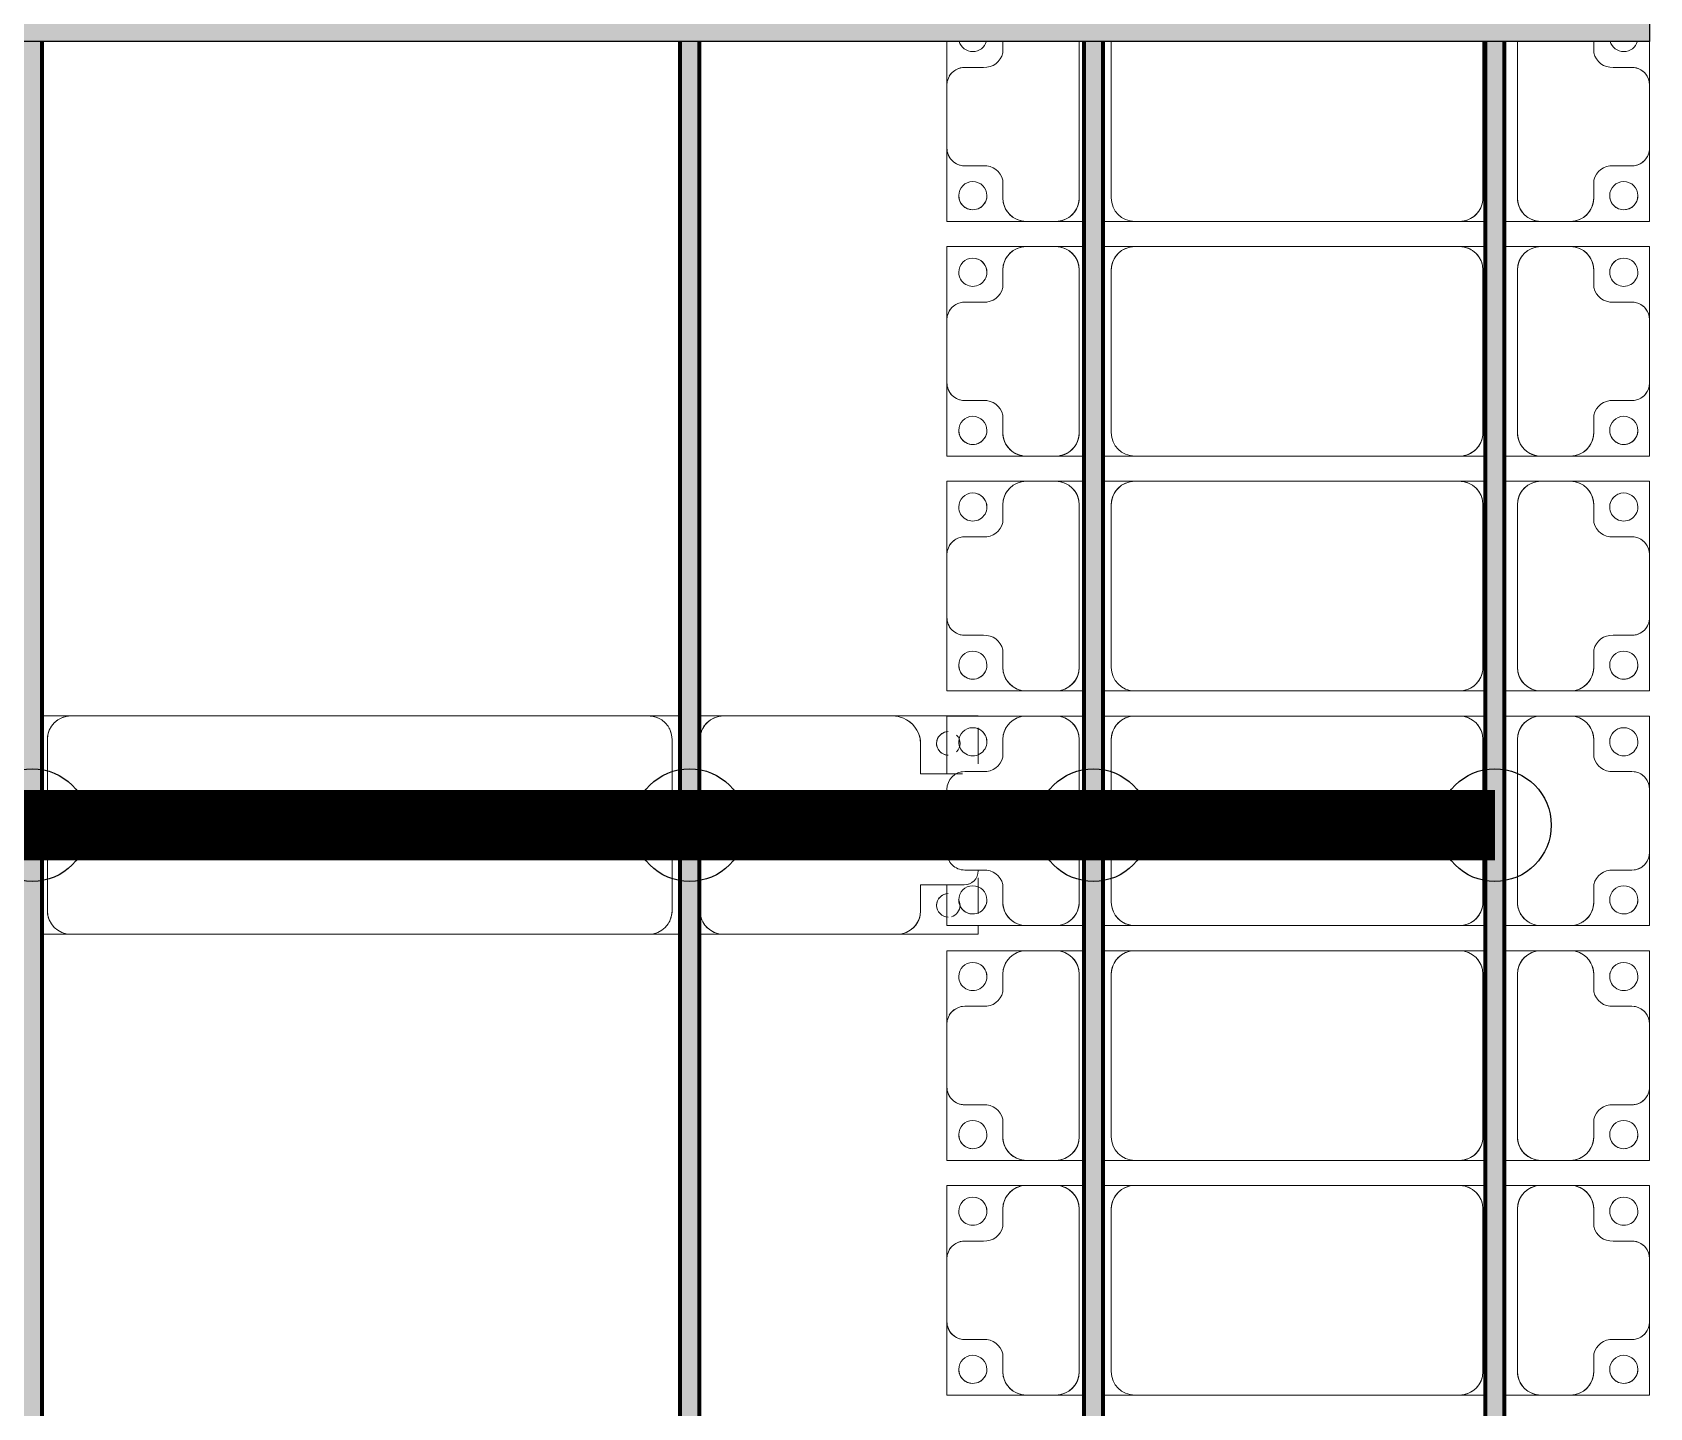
# Model space of a CAD drawing. Header units: millimetres. Extents: x -268744 to 115753, y -96240 to -10461.
# Drawn here: x 31470 to 34914, y -31556 to -28627 of the extents above; entities that cross this region are included whole.
import ezdxf

# ---------------------------------------------------------------- set-up
doc = ezdxf.new("R2010")
doc.units = ezdxf.units.MM
doc.layers.add('A-GENM', color=13, linetype='Continuous', lineweight=9)
doc.layers.add('S-BEAM', color=12, linetype='Continuous', lineweight=9)
doc.layers.add('GC-HOP 40x60 GIA CUONG', color=1, linetype='Continuous')

# ---------------------------------------------------------------- blocks, each defined once
blk = doc.blocks.new('Dầm C52 - Hộp 40x60-V24-KHUNG KẾT CẤU BÈ PIN 1')
at = {"layer": 'S-BEAM', "lineweight": 25}
blk.add_hatch(color=4, dxfattribs=at).paths.add_polyline_path([(-145811, -20), (145811, -20), (145811, 20), (-145811, 20)])
at = {"layer": 'S-BEAM', "color": 4, "lineweight": 25}
for p, q in [((145811, 20), (145811, -20)), ((145811, -20), (-145811, -20))]:
    blk.add_line(p, q, dxfattribs=at)
blk = doc.blocks.new('Dai phaodi lai - DẢI PHAO ĐI LẠI-V77-KHUNG KẾT CẤU BÈ PIN 1')
at = {"layer": 'A-GENM', "color": 7}
for p, q in [((8340.1, 748.4), (8433.1, 748.4)), ((8433.1, 748.4), (8340.1, 748.4)), ((8566.9, 748.4), (8433.1, 748.4)), ((8566.9, 748.4), (8723.2, 748.4)), ((8723.2, 748.4), (8566.9, 748.4)), ((8723.2, 748.4), (8723.2, 579.3)), ((8723.2, 579.3), (8723.2, 748.4)), ((8776.8, 748.4), (8933.1, 748.4)), ((8776.8, 579.3), (8776.8, 748.4)), ((8776.8, 748.4), (8776.8, 579.3)), ((8933.1, 748.4), (8776.8, 748.4)), ((9066.9, 748.4), (8933.1, 748.4)), ((9066.9, 748.4), (9223.2, 748.4)), ((9223.2, 748.4), (9066.9, 748.4)), ((9223.2, 748.4), (9223.2, 579.3)), ((9223.2, 579.3), (9223.2, 748.4)), ((9276.8, 748.4), (9433.1, 748.4)), ((9276.8, 579.3), (9276.8, 748.4)), ((9276.8, 748.4), (9276.8, 579.3)), ((9433.1, 748.4), (9276.8, 748.4)), ((9566.9, 748.4), (9433.1, 748.4)), ((9566.9, 748.4), (9723.2, 748.4)), ((9714.5, 748.4), (9566.9, 748.4)), ((9723.2, 748.4), (9723.2, 579.3)), ((9723.2, 579.3), (9723.2, 748.4)), ((9776.8, 748.4), (9933.1, 748.4)), ((9776.8, 579.3), (9776.8, 748.4)), ((9776.8, 748.4), (9776.8, 579.3)), ((9933.1, 748.4), (9776.8, 748.4)), ((10066.9, 748.4), (9933.1, 748.4)), ((10066.9, 748.4), (10223.2, 748.4)), ((10223.2, 748.4), (10066.9, 748.4)), ((10223.2, 748.4), (10223.2, 579.3)), ((10223.2, 579.3), (10223.2, 748.4)), ((10276.8, 748.4), (10433.1, 748.4)), ((10276.8, 579.3), (10276.8, 748.4)), ((10276.8, 748.4), (10276.8, 579.3)), ((10433.1, 748.4), (10276.8, 748.4)), ((10566.9, 748.4), (10433.1, 748.4)), ((10566.9, 748.4), (10723.2, 748.4)), ((10723.2, 748.4), (10566.9, 748.4)), ((10723.2, 748.4), (10723.2, 579.3)), ((10723.2, 579.3), (10723.2, 748.4)), ((10776.8, 748.4), (10933.1, 748.4)), ((10776.8, 579.3), (10776.8, 748.4)), ((10776.8, 748.4), (10776.8, 579.3)), ((10933.1, 748.4), (10776.8, 748.4)), ((11066.9, 748.4), (10933.1, 748.4)), ((11066.9, 748.4), (11223.2, 748.4)), ((11223.2, 748.4), (11066.9, 748.4)), ((11223.2, 748.4), (11223.2, 579.3)), ((11223.2, 579.3), (11223.2, 748.4)), ((8395.1, 710.4), (8395.1, 670.7)), ((8604.9, 670.7), (8604.9, 710.4)), ((8895.1, 710.4), (8895.1, 670.7)), ((9104.9, 670.7), (9104.9, 710.4)), ((9395.1, 710.4), (9395.1, 670.7)), ((9604.9, 670.7), (9604.9, 710.4)), ((9895.1, 710.4), (9895.1, 670.7)), ((10104.9, 670.7), (10104.9, 710.4)), ((10395.1, 710.4), (10395.1, 670.7)), ((10604.9, 670.7), (10604.9, 710.4)), ((10895.1, 710.4), (10895.1, 670.7)), ((11104.9, 670.7), (11104.9, 710.4)), ((8364.3, 629.3), (8340.1, 629.3)), ((8673.2, 629.3), (8635.7, 629.3)), ((8864.3, 629.3), (8826.8, 629.3)), ((9173.2, 629.3), (9135.7, 629.3)), ((9364.3, 629.3), (9326.8, 629.3)), ((9673.2, 629.3), (9635.7, 629.3)), ((9864.3, 629.3), (9826.8, 629.3)), ((10173.2, 629.3), (10135.7, 629.3)), ((10364.3, 629.3), (10326.8, 629.3)), ((10673.2, 629.3), (10635.7, 629.3)), ((10864.3, 629.3), (10826.8, 629.3)), ((11173.2, 629.3), (11135.7, 629.3)), ((8723.2, 516.7), (8723.2, 579.3)), ((8776.8, 579.3), (8776.8, 516.7)), ((9223.2, 516.7), (9223.2, 579.3)), ((9276.8, 579.3), (9276.8, 516.7)), ((9723.2, 516.7), (9723.2, 579.3)), ((9776.8, 579.3), (9776.8, 516.7)), ((10223.2, 516.7), (10223.2, 579.3)), ((10276.8, 579.3), (10276.8, 516.7)), ((10723.2, 516.7), (10723.2, 579.3)), ((10776.8, 579.3), (10776.8, 516.7)), ((11223.2, 516.7), (11223.2, 579.3)), ((8723.2, 516.7), (8723.2, 438.7)), ((8723.2, 516.7), (8723.2, 438.7)), ((8776.8, 438.7), (8776.8, 516.7)), ((8776.8, 438.7), (8776.8, 516.7)), ((9223.2, 516.7), (9223.2, 438.7)), ((9223.2, 516.7), (9223.2, 438.7)), ((9276.8, 438.7), (9276.8, 516.7)), ((9276.8, 438.7), (9276.8, 516.7)), ((9723.2, 516.7), (9723.2, 438.7)), ((9723.2, 516.7), (9723.2, 438.7)), ((9776.8, 438.7), (9776.8, 516.7)), ((9776.8, 438.7), (9776.8, 516.7)), ((10223.2, 516.7), (10223.2, 438.7)), ((10223.2, 516.7), (10223.2, 438.7)), ((10276.8, 438.7), (10276.8, 516.7)), ((10276.8, 438.7), (10276.8, 516.7)), ((10723.2, 516.7), (10723.2, 438.7)), ((10723.2, 516.7), (10723.2, 438.7)), ((10776.8, 438.7), (10776.8, 516.7)), ((10776.8, 438.7), (10776.8, 516.7)), ((11223.2, 516.7), (11223.2, 438.7)), ((11223.2, 516.7), (11223.2, 438.7)), ((8340.1, 466.7), (8673.2, 466.7)), ((8826.8, 466.7), (9173.2, 466.7)), ((9326.8, 466.7), (9673.2, 466.7)), ((9826.8, 466.7), (10173.2, 466.7)), ((10326.8, 466.7), (10673.2, 466.7)), ((10826.8, 466.7), (11173.2, 466.7)), ((8673.2, 393.3), (8340.1, 393.3)), ((8723.2, 398.7), (8723.2, 343.3)), ((8723.2, 398.7), (8723.2, 343.3)), ((8776.8, 343.3), (8776.8, 398.7)), ((8776.8, 343.3), (8776.8, 398.7)), ((9173.2, 393.3), (8826.8, 393.3)), ((9223.2, 398.7), (9223.2, 343.3)), ((9223.2, 398.7), (9223.2, 343.3)), ((9276.8, 343.3), (9276.8, 398.7)), ((9276.8, 343.3), (9276.8, 398.7)), ((9673.2, 393.3), (9326.8, 393.3)), ((9723.2, 398.7), (9723.2, 343.3)), ((9723.2, 398.7), (9723.2, 343.3)), ((9776.8, 343.3), (9776.8, 398.7)), ((9776.8, 343.3), (9776.8, 398.7)), ((10173.2, 393.3), (9826.8, 393.3)), ((10223.2, 398.7), (10223.2, 343.3)), ((10223.2, 398.7), (10223.2, 343.3)), ((10276.8, 343.3), (10276.8, 398.7)), ((10276.8, 343.3), (10276.8, 398.7)), ((10673.2, 393.3), (10326.8, 393.3)), ((10723.2, 398.7), (10723.2, 343.3)), ((10723.2, 398.7), (10723.2, 343.3)), ((10776.8, 343.3), (10776.8, 398.7)), ((10776.8, 343.3), (10776.8, 398.7)), ((11173.2, 393.3), (10826.8, 393.3)), ((11223.2, 398.7), (11223.2, 343.3)), ((11223.2, 398.7), (11223.2, 343.3)), ((8723.2, -348.3), (8723.2, 343.3)), ((8776.8, 343.3), (8776.8, -348.3)), ((9223.2, -348.3), (9223.2, 343.3)), ((9276.8, 343.3), (9276.8, -348.3)), ((9723.2, -348.3), (9723.2, 343.3)), ((9776.8, 343.3), (9776.8, -348.3)), ((10223.2, -348.3), (10223.2, 343.3)), ((10276.8, 343.3), (10276.8, -348.3)), ((10723.2, -348.3), (10723.2, 343.3)), ((10776.8, 343.3), (10776.8, -348.3)), ((11223.2, -348.3), (11223.2, 343.3)), ((8723.2, -348.3), (8723.2, -416.3)), ((8723.2, -348.3), (8723.2, -416.3)), ((8776.8, -416.3), (8776.8, -348.3)), ((8776.8, -416.3), (8776.8, -348.3)), ((9223.2, -348.3), (9223.2, -416.3)), ((9223.2, -348.3), (9223.2, -416.3)), ((9276.8, -416.3), (9276.8, -348.3)), ((9276.8, -416.3), (9276.8, -348.3)), ((9723.2, -348.3), (9723.2, -416.3)), ((9723.2, -348.3), (9723.2, -416.3)), ((9776.8, -416.3), (9776.8, -348.3)), ((9776.8, -416.3), (9776.8, -348.3)), ((10223.2, -348.3), (10223.2, -416.3)), ((10223.2, -348.3), (10223.2, -416.3)), ((10276.8, -416.3), (10276.8, -348.3)), ((10276.8, -416.3), (10276.8, -348.3)), ((10723.2, -348.3), (10723.2, -416.3)), ((10723.2, -348.3), (10723.2, -416.3)), ((10776.8, -416.3), (10776.8, -348.3)), ((10776.8, -416.3), (10776.8, -348.3)), ((11223.2, -348.3), (11223.2, -416.3)), ((11223.2, -348.3), (11223.2, -416.3)), ((8340.1, -398.3), (8673.2, -398.3)), ((8826.8, -398.3), (9173.2, -398.3)), ((9326.8, -398.3), (9673.2, -398.3)), ((9826.8, -398.3), (10173.2, -398.3)), ((10326.8, -398.3), (10673.2, -398.3)), ((10826.8, -398.3), (11173.2, -398.3)), ((8673.2, -466.7), (8340.1, -466.7)), ((8723.2, -456.3), (8723.2, -516.7)), ((8723.2, -456.3), (8723.2, -516.7)), ((8776.8, -516.7), (8776.8, -456.3)), ((8776.8, -516.7), (8776.8, -456.3)), ((9173.2, -466.7), (8826.8, -466.7)), ((9223.2, -456.3), (9223.2, -516.7)), ((9223.2, -456.3), (9223.2, -516.7)), ((9276.8, -516.7), (9276.8, -456.3)), ((9276.8, -516.7), (9276.8, -456.3)), ((9673.2, -466.7), (9326.8, -466.7)), ((9723.2, -456.3), (9723.2, -516.7)), ((9723.2, -456.3), (9723.2, -516.7)), ((9776.8, -516.7), (9776.8, -456.3)), ((9776.8, -516.7), (9776.8, -456.3)), ((10173.2, -466.7), (9826.8, -466.7)), ((10223.2, -456.3), (10223.2, -516.7)), ((10223.2, -456.3), (10223.2, -516.7)), ((10276.8, -516.7), (10276.8, -456.3)), ((10276.8, -516.7), (10276.8, -456.3)), ((10673.2, -466.7), (10326.8, -466.7)), ((10723.2, -456.3), (10723.2, -516.7)), ((10723.2, -456.3), (10723.2, -516.7)), ((10776.8, -516.7), (10776.8, -456.3)), ((10776.8, -516.7), (10776.8, -456.3)), ((11173.2, -466.7), (10826.8, -466.7)), ((11223.2, -456.3), (11223.2, -516.7)), ((11223.2, -456.3), (11223.2, -516.7)), ((8723.2, -579.3), (8723.2, -516.7)), ((8776.8, -516.7), (8776.8, -579.3)), ((9223.2, -579.3), (9223.2, -516.7)), ((9276.8, -516.7), (9276.8, -579.3)), ((9723.2, -579.3), (9723.2, -516.7)), ((9776.8, -516.7), (9776.8, -579.3)), ((10223.2, -579.3), (10223.2, -516.7)), ((10276.8, -516.7), (10276.8, -579.3)), ((10723.2, -579.3), (10723.2, -516.7)), ((10776.8, -516.7), (10776.8, -579.3)), ((11223.2, -579.3), (11223.2, -516.7)), ((8723.2, -579.3), (8723.2, -748.4)), ((8723.2, -748.4), (8723.2, -579.3)), ((8776.8, -748.4), (8776.8, -579.3)), ((8776.8, -579.3), (8776.8, -748.4)), ((9223.2, -579.3), (9223.2, -748.4)), ((9223.2, -748.4), (9223.2, -579.3)), ((9276.8, -748.4), (9276.8, -579.3)), ((9276.8, -579.3), (9276.8, -748.4)), ((9723.2, -579.3), (9723.2, -748.4)), ((9723.2, -748.4), (9723.2, -579.3)), ((9776.8, -748.4), (9776.8, -579.3)), ((9776.8, -579.3), (9776.8, -748.4)), ((10223.2, -579.3), (10223.2, -748.4)), ((10223.2, -748.4), (10223.2, -579.3)), ((10276.8, -748.4), (10276.8, -579.3)), ((10276.8, -579.3), (10276.8, -748.4)), ((10723.2, -579.3), (10723.2, -748.4)), ((10723.2, -748.4), (10723.2, -579.3)), ((10776.8, -748.4), (10776.8, -579.3)), ((10776.8, -579.3), (10776.8, -748.4)), ((11223.2, -579.3), (11223.2, -748.4)), ((11223.2, -748.4), (11223.2, -579.3)), ((8340.1, -629.3), (8364.3, -629.3)), ((8635.7, -629.3), (8673.2, -629.3)), ((8826.8, -629.3), (8864.3, -629.3)), ((9135.7, -629.3), (9173.2, -629.3)), ((9326.8, -629.3), (9364.3, -629.3)), ((9635.7, -629.3), (9673.2, -629.3)), ((9826.8, -629.3), (9864.3, -629.3)), ((10135.7, -629.3), (10173.2, -629.3)), ((10326.8, -629.3), (10364.3, -629.3)), ((10635.7, -629.3), (10673.2, -629.3)), ((10826.8, -629.3), (10864.3, -629.3)), ((11135.7, -629.3), (11173.2, -629.3)), ((8395.1, -670.7), (8395.1, -710.4)), ((8604.9, -710.4), (8604.9, -670.7)), ((8895.1, -670.7), (8895.1, -710.4)), ((9104.9, -710.4), (9104.9, -670.7)), ((9395.1, -670.7), (9395.1, -710.4)), ((9604.9, -710.4), (9604.9, -670.7)), ((9895.1, -670.7), (9895.1, -710.4)), ((10104.9, -710.4), (10104.9, -670.7)), ((10395.1, -670.7), (10395.1, -710.4)), ((10604.9, -710.4), (10604.9, -670.7)), ((10895.1, -670.7), (10895.1, -710.4)), ((11104.9, -710.4), (11104.9, -670.7)), ((8433.1, -748.4), (8340.1, -748.4)), ((8340.1, -748.4), (8433.1, -748.4)), ((8433.1, -748.4), (8566.9, -748.4)), ((8723.2, -748.4), (8566.9, -748.4)), ((8566.9, -748.4), (8723.2, -748.4)), ((8933.1, -748.4), (8776.8, -748.4)), ((8776.8, -748.4), (8933.1, -748.4)), ((8933.1, -748.4), (9066.9, -748.4)), ((9223.2, -748.4), (9066.9, -748.4)), ((9066.9, -748.4), (9223.2, -748.4)), ((9433.1, -748.4), (9276.8, -748.4)), ((9276.8, -748.4), (9433.1, -748.4)), ((9433.1, -748.4), (9566.9, -748.4)), ((9723.2, -748.4), (9566.9, -748.4)), ((9566.9, -748.4), (9714.5, -748.4)), ((9900.1, -748.4), (9776.8, -748.4)), ((9776.8, -748.4), (9900.1, -748.4)), ((9933.1, -748.4), (10066.9, -748.4)), ((10223.2, -748.4), (10136.6, -748.4)), ((10136.6, -748.4), (10223.2, -748.4)), ((10433.1, -748.4), (10276.8, -748.4)), ((10276.8, -748.4), (10433.1, -748.4)), ((10433.1, -748.4), (10566.9, -748.4)), ((10723.2, -748.4), (10566.9, -748.4)), ((10566.9, -748.4), (10723.2, -748.4)), ((10933.1, -748.4), (10776.8, -748.4)), ((10776.8, -748.4), (10933.1, -748.4)), ((10933.1, -748.4), (11066.9, -748.4)), ((11223.2, -748.4), (11066.9, -748.4)), ((11066.9, -748.4), (11223.2, -748.4))]:
    blk.add_line(p, q, dxfattribs=at)
for centre, radius, start, end in [((8433.1, 710.4), 38, 90, 180), ((8433.1, 710.4), 38, 90, 180), ((8433.1, 710.4), 38, 120, 180), ((8433.1, 710.4), 38, 120, 180), ((8433.1, 710.4), 38, 90, 105), ((8433.1, 710.4), 38, 90, 105), ((8566.9, 710.4), 38, 360, 90), ((8566.9, 710.4), 38, 75, 90), ((8566.9, 710.4), 38, 360, 90), ((8566.9, 710.4), 38, 75, 90), ((8566.9, 710.4), 38, 360, 60), ((8566.9, 710.4), 38, 360, 60), ((8933.1, 710.4), 38, 90, 180), ((8933.1, 710.4), 38, 90, 180), ((8933.1, 710.4), 38, 120, 180), ((8933.1, 710.4), 38, 120, 180), ((8933.1, 710.4), 38, 90, 105), ((8933.1, 710.4), 38, 90, 105), ((9066.9, 710.4), 38, 0, 90), ((9066.9, 710.4), 38, 75, 90), ((9066.9, 710.4), 38, 0, 90), ((9066.9, 710.4), 38, 75, 90), ((9066.9, 710.4), 38, 0, 60), ((9066.9, 710.4), 38, 0, 60), ((9433.1, 710.4), 38, 90, 180), ((9433.1, 710.4), 38, 90, 180), ((9433.1, 710.4), 38, 120, 180), ((9433.1, 710.4), 38, 120, 180), ((9433.1, 710.4), 38, 90, 105), ((9433.1, 710.4), 38, 90, 105), ((9566.9, 710.4), 38, 360, 90), ((9566.9, 710.4), 38, 75, 90), ((9566.9, 710.4), 38, 360, 90), ((9566.9, 710.4), 38, 75, 90), ((9566.9, 710.4), 38, 360, 60), ((9566.9, 710.4), 38, 360, 60), ((9933.1, 710.4), 38, 90, 180), ((9933.1, 710.4), 38, 90, 180), ((9933.1, 710.4), 38, 120, 180), ((9933.1, 710.4), 38, 120, 180), ((9933.1, 710.4), 38, 90, 105), ((9933.1, 710.4), 38, 90, 105), ((10066.9, 710.4), 38, 0, 90), ((10066.9, 710.4), 38, 75, 90), ((10066.9, 710.4), 38, 0, 90), ((10066.9, 710.4), 38, 75, 90), ((10066.9, 710.4), 38, 360, 60), ((10066.9, 710.4), 38, 360, 60), ((10433.1, 710.4), 38, 90, 180), ((10433.1, 710.4), 38, 90, 180), ((10433.1, 710.4), 38, 120, 180), ((10433.1, 710.4), 38, 120, 180), ((10433.1, 710.4), 38, 90, 105), ((10433.1, 710.4), 38, 90, 105), ((10566.9, 710.4), 38, 360, 90), ((10566.9, 710.4), 38, 75, 90), ((10566.9, 710.4), 38, 360, 90), ((10566.9, 710.4), 38, 75, 90), ((10566.9, 710.4), 38, 360, 60), ((10566.9, 710.4), 38, 360, 60), ((10933.1, 710.4), 38, 90, 180), ((10933.1, 710.4), 38, 90, 180), ((10933.1, 710.4), 38, 120, 180), ((10933.1, 710.4), 38, 120, 180), ((10933.1, 710.4), 38, 90, 105), ((10933.1, 710.4), 38, 90, 105), ((11066.9, 710.4), 38, 0, 90), ((11066.9, 710.4), 38, 75, 90), ((11066.9, 710.4), 38, 0, 90), ((11066.9, 710.4), 38, 75, 90), ((11066.9, 710.4), 38, 0, 60), ((11066.9, 710.4), 38, 0, 60), ((8331.6, 693.3), 30, 285, 75), ((8331.6, 693.3), 30, 285, 75), ((8668.4, 693.3), 30, 90, 270), ((8668.4, 693.3), 30, 90, 270), ((8668.4, 693.3), 30, 270, 90), ((8668.4, 693.3), 30, 0, 90), ((8831.6, 693.3), 30, 90, 270), ((8831.6, 693.3), 30, 90, 180), ((8831.6, 693.3), 30, 270, 90), ((8831.6, 693.3), 30, 270, 90), ((9168.4, 693.3), 30, 90, 270), ((9168.4, 693.3), 30, 90, 270), ((9168.4, 693.3), 30, 270, 90), ((9168.4, 693.3), 30, 0, 90), ((9331.6, 693.3), 30, 90, 270), ((9331.6, 693.3), 30, 90, 180), ((9331.6, 693.3), 30, 270, 90), ((9331.6, 693.3), 30, 270, 90), ((9668.4, 693.3), 30, 90, 270), ((9668.4, 693.3), 30, 90, 270), ((9668.4, 693.3), 30, 270, 90), ((9668.4, 693.3), 30, 0, 90), ((9831.6, 693.3), 30, 90, 270), ((9831.6, 693.3), 30, 90, 180), ((9831.6, 693.3), 30, 270, 90), ((9831.6, 693.3), 30, 270, 90), ((10168.4, 693.3), 30, 90, 270), ((10168.4, 693.3), 30, 90, 270), ((10168.4, 693.3), 30, 270, 90), ((10168.4, 693.3), 30, 0, 90), ((10331.6, 693.3), 30, 90, 270), ((10331.6, 693.3), 30, 90, 180), ((10331.6, 693.3), 30, 270, 90), ((10331.6, 693.3), 30, 270, 90), ((10668.4, 693.3), 30, 90, 270), ((10668.4, 693.3), 30, 90, 270), ((10668.4, 693.3), 30, 270, 90), ((10668.4, 693.3), 30, 0, 90), ((10831.6, 693.3), 30, 90, 270), ((10831.6, 693.3), 30, 90, 180), ((10831.6, 693.3), 30, 270, 90), ((10831.6, 693.3), 30, 270, 90), ((11168.4, 693.3), 30, 90, 270), ((11168.4, 693.3), 30, 90, 270), ((11168.4, 693.3), 30, 270, 90), ((11168.4, 693.3), 30, 0, 90), ((8355.2, 668.2), 40, 283.1885, 3.5081), ((8644.8, 668.2), 40, 176.4919, 256.8115), ((8668.4, 693.3), 30, 270, 345), ((8831.6, 693.3), 30, 195, 270), ((8855.2, 668.2), 40, 283.1885, 3.5081), ((9144.8, 668.2), 40, 176.4919, 256.8115), ((9168.4, 693.3), 30, 270, 345), ((9331.6, 693.3), 30, 195, 270), ((9355.2, 668.2), 40, 283.1885, 3.5081), ((9644.8, 668.2), 40, 176.4919, 256.8115), ((9668.4, 693.3), 30, 270, 345), ((9831.6, 693.3), 30, 195, 270), ((9855.2, 668.2), 40, 283.1885, 3.5081), ((10144.8, 668.2), 40, 176.4919, 256.8115), ((10168.4, 693.3), 30, 270, 285), ((10168.4, 693.3), 30, 285.1513, 345), ((10331.6, 693.3), 30, 195, 270), ((10355.2, 668.2), 40, 283.1885, 3.5081), ((10644.8, 668.2), 40, 176.4919, 256.8115), ((10668.4, 693.3), 30, 270, 345), ((10831.6, 693.3), 30, 195, 270), ((10855.2, 668.2), 40, 283.1885, 3.5081), ((11144.8, 668.2), 40, 176.4919, 256.8115), ((11168.4, 693.3), 30, 270, 345), ((8673.2, 579.3), 50, 0, 90), ((8673.2, 579.3), 50, 15, 90), ((8826.8, 579.3), 50, 90, 180), ((8826.8, 579.3), 50, 90, 165), ((9173.2, 579.3), 50, 0, 90), ((9173.2, 579.3), 50, 15, 90), ((9326.8, 579.3), 50, 90, 180), ((9326.8, 579.3), 50, 90, 165), ((9673.2, 579.3), 50, 0, 90), ((9673.2, 579.3), 50, 15, 90), ((9826.8, 579.3), 50, 90, 180), ((9826.8, 579.3), 50, 90, 165), ((10173.2, 579.3), 50, 360, 90), ((10173.2, 579.3), 50, 15, 86.5243), ((10326.8, 579.3), 50, 90, 180), ((10326.8, 579.3), 50, 90, 165), ((10673.2, 579.3), 50, 0, 90), ((10673.2, 579.3), 50, 15, 90), ((10826.8, 579.3), 50, 90, 180), ((10826.8, 579.3), 50, 90, 165), ((11173.2, 579.3), 50, 0, 90), ((11173.2, 579.3), 50, 15, 90), ((8673.2, 516.7), 50, 270, 0), ((8673.2, 516.7), 50, 270, 345), ((8826.8, 516.7), 50, 180, 270), ((8826.8, 516.7), 50, 195, 270), ((9173.2, 516.7), 50, 270, 0), ((9173.2, 516.7), 50, 270, 345), ((9326.8, 516.7), 50, 180, 270), ((9326.8, 516.7), 50, 195, 270), ((9673.2, 516.7), 50, 270, 360), ((9673.2, 516.7), 50, 270, 345), ((9826.8, 516.7), 50, 180, 270), ((9826.8, 516.7), 50, 195, 270), ((10173.2, 516.7), 50, 270, 0), ((10173.2, 516.7), 50, 273.4757, 345), ((10326.8, 516.7), 50, 180, 270), ((10326.8, 516.7), 50, 195, 270), ((10673.2, 516.7), 50, 270, 0), ((10673.2, 516.7), 50, 270, 345), ((10826.8, 516.7), 50, 180, 270), ((10826.8, 516.7), 50, 195, 270), ((11173.2, 516.7), 50, 270, 0), ((11173.2, 516.7), 50, 270, 345), ((8673.2, 343.3), 50, 360, 90), ((8673.2, 343.3), 50, 360, 75), ((8826.8, 343.3), 50, 90, 180), ((8826.8, 343.3), 50, 105, 135.5276), ((9173.2, 343.3), 50, 360, 90), ((9173.2, 343.3), 50, 360, 75), ((9326.8, 343.3), 50, 90, 180), ((9326.8, 343.3), 50, 105, 135), ((9673.2, 343.3), 50, 360, 90), ((9673.2, 343.3), 50, 360, 75), ((9826.8, 343.3), 50, 90, 180), ((9826.8, 343.3), 50, 105, 135), ((10173.2, 343.3), 50, 360, 90), ((10173.2, 343.3), 50, 360, 75), ((10326.8, 343.3), 50, 90, 180), ((10326.8, 343.3), 50, 105, 135), ((10673.2, 343.3), 50, 360, 90), ((10673.2, 343.3), 50, 360, 75), ((10826.8, 343.3), 50, 90, 180), ((10826.8, 343.3), 50, 105, 135), ((11173.2, 343.3), 50, 0, 90), ((11173.2, 343.3), 50, 360, 75), ((8826.8, 343.3), 50, 150, 180), ((9326.8, 343.3), 50, 150, 180), ((9826.8, 343.3), 50, 150, 180), ((10326.8, 343.3), 50, 150, 180), ((10826.8, 343.3), 50, 150, 180), ((8673.2, -348.3), 50, 270, 360), ((8673.2, -348.3), 50, 270, 360), ((8826.8, -348.3), 50, 180, 270), ((8826.8, -348.3), 50, 195, 270), ((9173.2, -348.3), 50, 270, 360), ((9173.2, -348.3), 50, 270, 360), ((9326.8, -348.3), 50, 180, 270), ((9326.8, -348.3), 50, 195, 270), ((9673.2, -348.3), 50, 270, 360), ((9673.2, -348.3), 50, 270, 360), ((9826.8, -348.3), 50, 180, 270), ((9826.8, -348.3), 50, 195, 270), ((10173.2, -348.3), 50, 270, 360), ((10173.2, -348.3), 50, 285, 0), ((10326.8, -348.3), 50, 180, 270), ((10326.8, -348.3), 50, 195, 270), ((10673.2, -348.3), 50, 270, 360), ((10673.2, -348.3), 50, 270, 360), ((10826.8, -348.3), 50, 180, 270), ((10826.8, -348.3), 50, 195, 270), ((11173.2, -348.3), 50, 270, 360), ((11173.2, -348.3), 50, 270, 360), ((8673.2, -516.7), 50, 360, 90), ((8673.2, -516.7), 50, 15, 90), ((8826.8, -516.7), 50, 90, 180), ((8826.8, -516.7), 50, 90, 165), ((9173.2, -516.7), 50, 360, 90), ((9173.2, -516.7), 50, 15, 90), ((9326.8, -516.7), 50, 90, 180), ((9326.8, -516.7), 50, 90, 165), ((9673.2, -516.7), 50, 0, 90), ((9673.2, -516.7), 50, 15, 90), ((9826.8, -516.7), 50, 90, 180), ((9826.8, -516.7), 50, 90, 165), ((10173.2, -516.7), 50, 360, 90), ((10173.2, -516.7), 50, 15, 86.5243), ((10326.8, -516.7), 50, 90, 180), ((10326.8, -516.7), 50, 90, 165), ((10673.2, -516.7), 50, 0, 90), ((10673.2, -516.7), 50, 15, 90), ((10826.8, -516.7), 50, 90, 180), ((10826.8, -516.7), 50, 90, 165), ((11173.2, -516.7), 50, 0, 90), ((11173.2, -516.7), 50, 15, 90), ((8673.2, -579.3), 50, 270, 360), ((8826.8, -579.3), 50, 180, 270), ((9173.2, -579.3), 50, 270, 0), ((9326.8, -579.3), 50, 180, 270), ((9673.2, -579.3), 50, 270, 360), ((9826.8, -579.3), 50, 180, 270), ((10173.2, -579.3), 50, 270, 0), ((10326.8, -579.3), 50, 180, 270), ((10673.2, -579.3), 50, 270, 0), ((10826.8, -579.3), 50, 180, 270), ((11173.2, -579.3), 50, 270, 360), ((8673.2, -579.3), 50, 270, 345), ((8826.8, -579.3), 50, 195, 270), ((9173.2, -579.3), 50, 270, 345), ((9326.8, -579.3), 50, 195, 270), ((9673.2, -579.3), 50, 270, 345), ((9826.8, -579.3), 50, 195, 270), ((10173.2, -579.3), 50, 273.4757, 345), ((10326.8, -579.3), 50, 195, 270), ((10673.2, -579.3), 50, 270, 345), ((10826.8, -579.3), 50, 195, 270), ((11173.2, -579.3), 50, 270, 345), ((8355.2, -668.2), 40, 356.4919, 76.8115), ((8644.8, -668.2), 40, 103.1885, 183.5081), ((8855.2, -668.2), 40, 356.4919, 76.8115), ((9144.8, -668.2), 40, 103.1885, 183.5081), ((9355.2, -668.2), 40, 356.4919, 76.8115), ((9644.8, -668.2), 40, 103.1885, 183.5081), ((9855.2, -668.2), 40, 356.4919, 76.8115), ((10144.8, -668.2), 40, 103.1885, 183.5081), ((10355.2, -668.2), 40, 356.4919, 76.8115), ((10644.8, -668.2), 40, 103.1885, 183.5081), ((10855.2, -668.2), 40, 356.4919, 76.8115), ((11144.8, -668.2), 40, 103.1885, 183.5081), ((8331.6, -693.3), 30, 285, 75), ((8331.6, -693.3), 30, 285, 75), ((8668.4, -693.3), 30, 90, 270), ((8668.4, -693.3), 30, 90, 270), ((8668.4, -693.3), 30, 270, 90), ((8668.4, -693.3), 30, 15, 90), ((8831.6, -693.3), 30, 90, 270), ((8831.6, -693.3), 30, 90, 165), ((8831.6, -693.3), 30, 270, 90), ((8831.6, -693.3), 30, 270, 90), ((9168.4, -693.3), 30, 90, 270), ((9168.4, -693.3), 30, 90, 270), ((9168.4, -693.3), 30, 270, 90), ((9168.4, -693.3), 30, 15, 90), ((9331.6, -693.3), 30, 90, 270), ((9331.6, -693.3), 30, 90, 165), ((9331.6, -693.3), 30, 270, 90), ((9331.6, -693.3), 30, 270, 90), ((9668.4, -693.3), 30, 90, 270), ((9668.4, -693.3), 30, 90, 270), ((9668.4, -693.3), 30, 270, 90), ((9668.4, -693.3), 30, 15, 90), ((9831.6, -693.3), 30, 90, 270), ((9831.6, -693.3), 30, 90, 165), ((9831.6, -693.3), 30, 270, 90), ((9831.6, -693.3), 30, 270, 90), ((10168.4, -693.3), 30, 90, 270), ((10168.4, -693.3), 30, 90, 270), ((10168.4, -693.3), 30, 270, 90), ((10168.4, -693.3), 30, 75, 90), ((10168.4, -693.3), 30, 15, 74.8487), ((10331.6, -693.3), 30, 90, 270), ((10331.6, -693.3), 30, 90, 165), ((10331.6, -693.3), 30, 270, 90), ((10331.6, -693.3), 30, 270, 90), ((10668.4, -693.3), 30, 90, 270), ((10668.4, -693.3), 30, 90, 270), ((10668.4, -693.3), 30, 270, 90), ((10668.4, -693.3), 30, 15, 90), ((10831.6, -693.3), 30, 90, 270), ((10831.6, -693.3), 30, 90, 165), ((10831.6, -693.3), 30, 270, 90), ((10831.6, -693.3), 30, 270, 90), ((11168.4, -693.3), 30, 90, 270), ((11168.4, -693.3), 30, 90, 270), ((11168.4, -693.3), 30, 270, 90), ((11168.4, -693.3), 30, 15, 90), ((8433.1, -710.4), 38, 180, 270), ((8433.1, -710.4), 38, 180, 240), ((8433.1, -710.4), 38, 180, 270), ((8433.1, -710.4), 38, 180, 240), ((8566.9, -710.4), 38, 270, 0), ((8566.9, -710.4), 38, 270, 0), ((8566.9, -710.4), 38, 300, 0), ((8566.9, -710.4), 38, 300, 360), ((8668.4, -693.3), 30, 270, 360), ((8831.6, -693.3), 30, 180, 270), ((8933.1, -710.4), 38, 180, 270), ((8933.1, -710.4), 38, 180, 240), ((8933.1, -710.4), 38, 180, 270), ((8933.1, -710.4), 38, 180, 240), ((9066.9, -710.4), 38, 270, 0), ((9066.9, -710.4), 38, 270, 0), ((9066.9, -710.4), 38, 300, 0), ((9066.9, -710.4), 38, 300, 0), ((9168.4, -693.3), 30, 270, 360), ((9331.6, -693.3), 30, 180, 270), ((9433.1, -710.4), 38, 180, 270), ((9433.1, -710.4), 38, 180, 240), ((9433.1, -710.4), 38, 180, 270), ((9433.1, -710.4), 38, 180, 240), ((9566.9, -710.4), 38, 270, 0), ((9566.9, -710.4), 38, 270, 0), ((9566.9, -710.4), 38, 300, 0), ((9566.9, -710.4), 38, 300, 0), ((9668.4, -693.3), 30, 270, 360), ((9831.6, -693.3), 30, 180, 270), ((9933.1, -710.4), 38, 180, 270), ((9933.1, -710.4), 38, 180, 210), ((9933.1, -710.4), 38, 180, 210), ((10066.9, -710.4), 38, 270, 0), ((10168.4, -693.3), 30, 270, 360), ((10331.6, -693.3), 30, 180, 270), ((10433.1, -710.4), 38, 180, 270), ((10433.1, -710.4), 38, 180, 240), ((10433.1, -710.4), 38, 180, 270), ((10433.1, -710.4), 38, 180, 240), ((10566.9, -710.4), 38, 270, 0), ((10566.9, -710.4), 38, 270, 0), ((10566.9, -710.4), 38, 300, 0), ((10566.9, -710.4), 38, 300, 0), ((10668.4, -693.3), 30, 270, 360), ((10831.6, -693.3), 30, 180, 270), ((10933.1, -710.4), 38, 180, 270), ((10933.1, -710.4), 38, 180, 240), ((10933.1, -710.4), 38, 180, 270), ((10933.1, -710.4), 38, 180, 240), ((11066.9, -710.4), 38, 270, 0), ((11066.9, -710.4), 38, 270, 360), ((11066.9, -710.4), 38, 300, 0), ((11066.9, -710.4), 38, 300, 0), ((11168.4, -693.3), 30, 270, 360), ((8433.1, -710.4), 38, 255, 270), ((8433.1, -710.4), 38, 255, 270), ((8566.9, -710.4), 38, 270, 285), ((8566.9, -710.4), 38, 270, 285), ((8933.1, -710.4), 38, 255, 270), ((8933.1, -710.4), 38, 255, 270), ((9066.9, -710.4), 38, 270, 285), ((9066.9, -710.4), 38, 270, 285), ((9433.1, -710.4), 38, 255, 270), ((9433.1, -710.4), 38, 255, 270), ((9566.9, -710.4), 38, 270, 285), ((9566.9, -710.4), 38, 270, 285), ((10433.1, -710.4), 38, 255, 270), ((10433.1, -710.4), 38, 255, 270), ((10566.9, -710.4), 38, 270, 285), ((10566.9, -710.4), 38, 270, 285), ((10933.1, -710.4), 38, 255, 270), ((10933.1, -710.4), 38, 255, 270), ((11066.9, -710.4), 38, 270, 285), ((11066.9, -710.4), 38, 270, 285)]:
    blk.add_arc(centre, radius, start, end, dxfattribs=at)
blk = doc.blocks.new('Dầm C52 - Dầm C52-V78-KHUNG KẾT CẤU BÈ PIN 1')
at = {"layer": 'S-BEAM', "lineweight": 140}
h = blk.add_hatch(color=1, dxfattribs=at)
h.paths.add_polyline_path([(-25480.9, 20), (-25480.9, -20), (-25440.9, -19.8), (-25445.2, 20)])
h.paths.add_polyline_path([(-25400.9, 20), (-25400.9, -20), (-19440.9, -19.8), (-19443, 20), (-24983.5, 20)])
h.paths.add_polyline_path([(-19400.9, -19.8), (-19400.9, -20), (-13440.9, -19.8), (-13440.9, 20), (-19400.9, 20)])
h.paths.add_polyline_path([(-13400.9, -19.8), (-13400.9, -20), (-7440.9, -19.8), (-7440.9, 20), (-13400.9, 20)])
h.paths.add_polyline_path([(-7400.9, -20), (-2883.4, -19.8), (-2883.4, 20), (-7400.9, 20), (-7400.9, -19.8)])
h.paths.add_polyline_path([(-1283.4, -20), (4559.1, -19.8), (4559.1, 20), (-1283.4, 20), (-1283.4, -19.8)])
h.paths.add_polyline_path([(4599.1, 20), (4599.1, -20), (10559.1, -19.8), (10559.1, 20), (5027.2, 20)])
h.paths.add_polyline_path([(10599.1, 20), (10599.1, -20), (16559.1, -19.8), (16559.1, 20), (11029.4, 20)])
h.paths.add_polyline_path([(16599.1, 20), (16599.1, -20), (22559.1, -19.8), (22559.1, 20), (17031.5, 20)])
h.paths.add_polyline_path([(22599.1, 20), (22599.1, -20), (25259.1, -19.8), (25259.1, 20), (23033.7, 20)])
h.paths.add_polyline_path([(25299.1, -20), (25480.9, -19.8), (25480.9, 20), (25299.1, 20), (25299.1, -19.8)])
at = {"layer": 'S-BEAM', "color": 1, "lineweight": 140}
for p, q in [((10599.1, 20), (16559.1, 20)), ((16559.1, -20), (10599.1, -20))]:
    blk.add_line(p, q, dxfattribs=at)
blk = doc.blocks.new('Dầm C52 - Dầm C52-V79-KHUNG KẾT CẤU BÈ PIN 1')
at = {"layer": 'S-BEAM', "lineweight": 140}
h = blk.add_hatch(color=1, dxfattribs=at)
h.paths.add_polyline_path([(-25480.9, 20), (-25480.9, -20), (-25440.9, -20), (-25440.9, 20)])
h.paths.add_polyline_path([(-25400.9, 20), (-25400.9, -20), (-19440.9, -20), (-19443, 20), (-24983.5, 20)])
h.paths.add_polyline_path([(-19400.9, 20), (-19400.9, -20), (-13440.9, -20), (-13440.9, 20), (-18981.3, 20)])
h.paths.add_polyline_path([(-13400.9, -20), (-7440.9, -20), (-7440.9, 20), (-13400.9, 20)])
h.paths.add_polyline_path([(-7400.9, 20), (-7400.9, -20), (-2883.4, -20), (-2883.4, 20), (-6977, 20)])
h.paths.add_polyline_path([(-1283.4, 20), (-1283.4, -20), (4559.1, -20), (4559.1, 20), (-974.9, 20)])
h.paths.add_polyline_path([(4599.1, -20), (10559.1, -20), (10559.1, 20), (4599.1, 20)])
h.paths.add_polyline_path([(10599.1, 20), (10599.1, -20), (16559.1, -20), (16559.1, 20), (11029.4, 20)])
h.paths.add_polyline_path([(16599.1, -20), (22559.1, -20), (22559.1, 20), (16599.1, 20)])
h.paths.add_polyline_path([(22599.1, -20), (25259.1, -20), (25259.1, 20), (22599.1, 20)])
h.paths.add_polyline_path([(25299.1, -20), (25480.9, -20), (25480.9, 20), (25299.1, 20)])
at = {"layer": 'S-BEAM', "color": 1, "lineweight": 140}
for p, q in [((10599.1, 20), (16559.1, 20)), ((16559.1, -20), (10599.1, -20))]:
    blk.add_line(p, q, dxfattribs=at)
blk = doc.blocks.new('Dai phao do pin - DẢI PHAO ĐỠ PIN-V99-KHUNG KẾT CẤU BÈ PIN 1')
at = {"layer": 'A-GENM', "color": 7}
for p, q in [((67087.6, 241.6), (67149.7, 241.6)), ((67087.6, 241.6), (67149.7, 241.6)), ((68380.3, 241.6), (67149.7, 241.6)), ((68380.3, 241.6), (68447.6, 241.6)), ((68380.3, 241.6), (68447.6, 241.6)), ((68487.6, 241.6), (68539.7, 241.6)), ((68487.6, 241.6), (68539.7, 241.6)), ((68899.7, 241.6), (68539.7, 241.6)), ((68899.7, 241.6), (69082.2, 241.6)), ((69082.2, 241.6), (68899.7, 241.6)), ((69082.2, 216.6), (69082.2, 140)), ((69082.2, 140), (69082.2, 216.6)), ((67099.7, 191.6), (67099.7, -173.4)), ((68430.3, -173.4), (68430.3, 191.6)), ((68489.7, 191.6), (68489.7, -173.4)), ((68959.7, 118.2), (68959.7, 181.6)), ((69048.7, 118.2), (68959.7, 118.2)), ((69082.2, -103.3), (69082.2, -179.9)), ((69082.2, -179.9), (69082.2, -103.3)), ((68959.7, -173.4), (68959.7, -118.2)), ((68959.7, -118.2), (69052.2, -118.2)), ((69082.2, -204.2), (69082.2, -223.4)), ((69082.2, -223.4), (69082.2, -204.2)), ((67149.7, -223.4), (67087.6, -223.4)), ((67149.7, -223.4), (67087.6, -223.4)), ((67149.7, -223.4), (68380.3, -223.4)), ((68447.6, -223.4), (68380.3, -223.4)), ((68447.6, -223.4), (68380.3, -223.4)), ((68539.7, -223.4), (68487.6, -223.4)), ((68539.7, -223.4), (68487.6, -223.4)), ((68539.7, -223.4), (68909.7, -223.4)), ((69082.2, -223.4), (68909.7, -223.4)), ((68909.7, -223.4), (69082.2, -223.4))]:
    blk.add_line(p, q, dxfattribs=at)
for centre, radius, start, end in [((67149.7, 191.6), 50, 90, 180), ((68380.3, 191.6), 50, 360, 90), ((68380.3, 191.6), 50, 60, 90), ((68539.7, 191.6), 50, 90, 180), ((68899.7, 181.6), 60, 360, 90), ((67149.7, 191.6), 50, 150, 180), ((67149.7, 191.6), 50, 105, 135), ((68380.3, 191.6), 50, 15, 30), ((68539.7, 191.6), 50, 105, 180), ((68899.7, 181.6), 60, 360, 60), ((69018.6, 183.2), 25, 90, 180), ((69018.6, 183.2), 25, 90, 165), ((69018.6, 183.2), 25, 180, 270), ((69018.6, 183.2), 25, 180, 195), ((69018.6, 183.2), 25, 0, 45), ((69018.6, 183.2), 25, 0, 45), ((69018.6, 183.2), 25, 315, 0), ((69018.6, 183.2), 25, 315, 0), ((69018.6, 183.2), 25, 210, 270), ((69052.2, -88.2), 30, 270, 360), ((69018.6, -161.8), 25, 90, 180), ((69018.6, -161.8), 25, 105, 165), ((69052.2, -88.2), 30, 285, 300), ((69052.2, -88.2), 30, 285, 300), ((69052.2, -88.2), 30, 285, 300), ((69018.6, -161.8), 25, 170.893, 180), ((69018.6, -161.8), 25, 180, 270), ((69018.6, -161.8), 25, 180, 270), ((69018.6, -161.8), 25, 285, 0), ((69018.6, -161.8), 25, 285, 0), ((69018.6, -161.8), 25, 0, 30), ((69018.6, -161.8), 25, 0, 30), ((67149.7, -173.4), 50, 180, 270), ((67149.7, -173.4), 50, 180, 210), ((68380.3, -173.4), 50, 270, 0), ((68380.3, -173.4), 50, 330, 0), ((68539.7, -173.4), 50, 180, 270), ((68539.7, -173.4), 50, 180, 255), ((68909.7, -173.4), 50, 270, 360), ((68909.7, -173.4), 50, 285, 360), ((67149.7, -173.4), 50, 240, 270), ((68380.3, -173.4), 50, 285, 300)]:
    blk.add_arc(centre, radius, start, end, dxfattribs=at)
blk = doc.blocks.new('Dầm C52 - Dầm C52-V2-KHUNG KẾT CẤU BÈ PIN 1')
at = {"layer": 'S-BEAM', "lineweight": 140}
h = blk.add_hatch(color=1, dxfattribs=at)
h.paths.add_polyline_path([(-25480.9, 20), (-25480.9, -20), (-25440.9, -20), (-25440.9, 20)])
h.paths.add_polyline_path([(-25400.9, 20), (-25400.9, -20), (-19440.9, -20), (-19443, 20), (-24983.5, 20)])
h.paths.add_polyline_path([(-19400.9, 20), (-19400.9, -20), (-13440.9, -20), (-13440.9, 20), (-18519.6, 20)])
h.paths.add_polyline_path([(-13400.9, -20), (-7440.9, -20), (-7440.9, 20), (-13400.9, 20)])
h.paths.add_polyline_path([(-7400.9, 20), (-7400.9, -20), (-1440.9, -20), (-1440.9, 20), (-6515.3, 20)])
h.paths.add_polyline_path([(-1400.9, 20), (-1400.9, -20), (4559.1, -20), (4559.1, 20), (-974.9, 20)])
h.paths.add_polyline_path([(4599.1, -20), (10559.1, -20), (10559.1, 20), (4599.1, 20)])
h.paths.add_polyline_path([(10599.1, -20), (16559.1, -20), (16559.1, 20), (10599.1, 20)])
h.paths.add_polyline_path([(16599.1, 20), (16599.1, -20), (22559.1, -20), (22559.1, 20), (17493.2, 20)])
h.paths.add_polyline_path([(22599.1, 20), (22599.1, -20), (25259.1, -20), (25259.1, 20), (23033.7, 20)])
h.paths.add_polyline_path([(25299.1, -20), (25480.9, -20), (25480.9, 20), (25299.1, 20)])
at = {"layer": 'S-BEAM', "color": 1, "lineweight": 140}
blk.add_line((16559.1, -20), (10599.1, -20), dxfattribs=at)
blk = doc.blocks.new('Dầm C52 - Dầm C52-102503-KHUNG KẾT CẤU BÈ PIN 1')
at = {"layer": 'S-BEAM', "lineweight": 140}
h = blk.add_hatch(color=1, dxfattribs=at)
h.paths.add_polyline_path([(-25480.9, 20), (-25480.9, -20), (-25440.9, -20), (-25440.9, 20)])
h.paths.add_polyline_path([(-25400.9, 20), (-25400.9, -20), (-19440.9, -20), (-19443, 20), (-24983.5, 20)])
h.paths.add_polyline_path([(-19400.9, 20), (-19400.9, -20), (-13440.9, -20), (-13440.9, 20), (-17596.2, 20)])
h.paths.add_polyline_path([(-13400.9, -20), (-7440.9, -20), (-7440.9, 20), (-13400.9, 20)])
h.paths.add_polyline_path([(-7400.9, -20), (-1440.9, -20), (-1440.9, 20), (-7400.9, 20)])
h.paths.add_polyline_path([(-1400.9, -20), (4559.1, -20), (4559.1, 20), (-1400.9, 20)])
h.paths.add_polyline_path([(4599.1, -20), (10559.1, -20), (10559.1, 20), (4599.1, 20)])
h.paths.add_polyline_path([(10599.1, 20), (10599.1, -20), (16559.1, -20), (16559.1, 20), (11952.8, 20)])
h.paths.add_polyline_path([(16599.1, -20), (22559.1, -20), (22559.1, 20), (16599.1, 20)])
h.paths.add_polyline_path([(22599.1, -20), (25259.1, -20), (25259.1, 20), (22599.1, 20)])
h.paths.add_polyline_path([(25299.1, -20), (25441.8, -20), (25441.8, 20), (25299.1, 20)])
at = {"layer": 'S-BEAM', "color": 1, "lineweight": 140}
for p, q in [((10599.1, 20), (16559.1, 20)), ((16559.1, -20), (10599.1, -20))]:
    blk.add_line(p, q, dxfattribs=at)
blk = doc.blocks.new('be pin 1_rvt-1-KHUNG KẾT CẤU BÈ PIN 1')
at = {"layer": 'A-GENM', "lineweight": 9, "rotation": 270.0000000003262}
blk.add_blockref('Dai phaodi lai - DẢI PHAO ĐI LẠI-V77-KHUNG KẾT CẤU BÈ PIN 1', (34166, -20306.4), dxfattribs=at)
at = {"layer": 'A-GENM', "lineweight": 9}
blk.add_blockref('Dai phao do pin - DẢI PHAO ĐỠ PIN-V99-KHUNG KẾT CẤU BÈ PIN 1', (-35598.1, -30324.7), dxfattribs=at)
at = {"layer": 'S-BEAM', "lineweight": 9, "rotation": 90.00000000032618}
for name, p in [('Dầm C52 - Dầm C52-V2-KHUNG KẾT CẤU BÈ PIN 1', (31469.5, -45205.6)), ('Dầm C52 - Dầm C52-V78-KHUNG KẾT CẤU BÈ PIN 1', (33729.7, -45205.6)), ('Dầm C52 - Dầm C52-V79-KHUNG KẾT CẤU BÈ PIN 1', (34584.7, -45205.6)), ('Dầm C52 - Dầm C52-102503-KHUNG KẾT CẤU BÈ PIN 1', (32869.5, -45205.6))]:
    blk.add_blockref(name, p, dxfattribs=at)
at = {"layer": 'S-BEAM', "lineweight": 9}
blk.add_blockref('Dầm C52 - Hộp 40x60-V24-KHUNG KẾT CẤU BÈ PIN 1', (-110896.7, -28626.5), dxfattribs=at)

msp = doc.modelspace()

# ---------------------------------------------------------------- linework, layer by layer
at = {"layer": 'GC-HOP 40x60 GIA CUONG', "const_width": 150}
msp.add_lwpolyline([(19584.7, -30315.6), (34584.7, -30315.6)], dxfattribs=at)
at = {"layer": 'GC-HOP 40x60 GIA CUONG'}
for centre in [(31469.5, -30315.6), (32869.5, -30315.6), (33729.7, -30315.6), (34584.7, -30315.6)]:
    msp.add_circle(centre, 120, dxfattribs=at)

# ---------------------------------------------------------------- block references
at = {"lineweight": 5}
msp.add_blockref('be pin 1_rvt-1-KHUNG KẾT CẤU BÈ PIN 1', (0, 0), dxfattribs=at)

doc.saveas('drawing.dxf')
